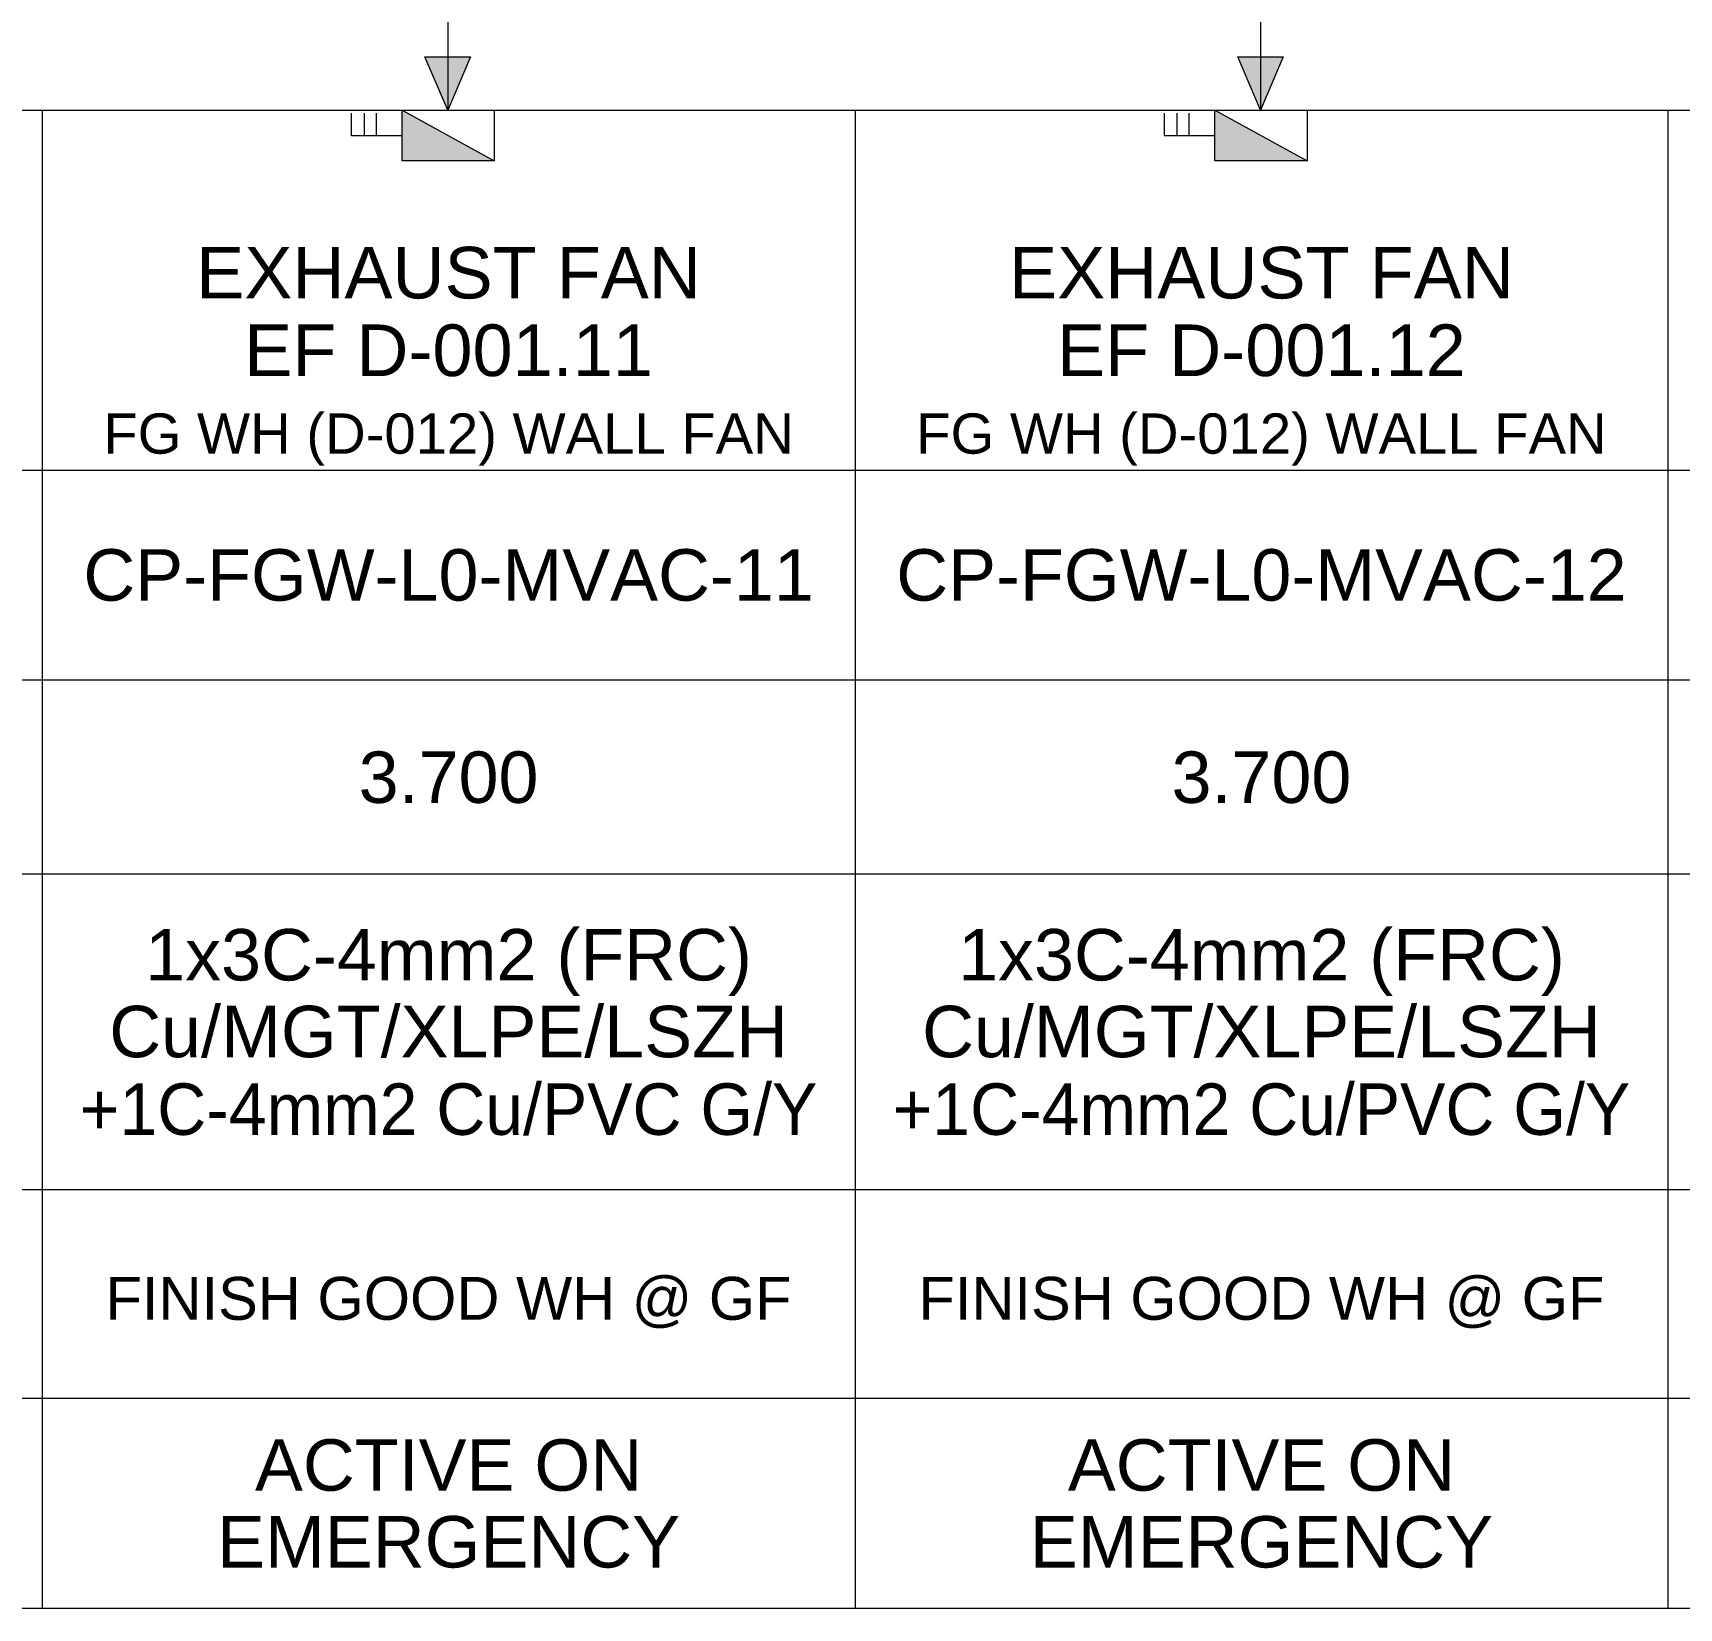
# Model space of a CAD drawing. Header units: millimetres. Extents: x -33055 to 42243, y -56860 to 24450.
# Drawn here: x 10946 to 17980, y 1815 to 8545 of the extents above; entities that cross this region are included whole.
import ezdxf
from ezdxf.enums import TextEntityAlignment as Align

# ---------------------------------------------------------------- set-up
doc = ezdxf.new("R2010")
doc.units = ezdxf.units.MM
for name, color, linetype in [('A-PATT-CONC', 7, 'Continuous'), ('E-SLD', 7, 'Continuous'), ('E-TABLE', 7, 'Continuous'), ('E-TEXT', 7, 'Continuous')]:
    doc.layers.add(name, color=color, linetype=linetype)
doc.styles.add('ARIAL', font='arial.ttf')

msp = doc.modelspace()

# ---------------------------------------------------------------- hatches: boundary and pattern name
at = {"layer": 'A-PATT-CONC'}
h = msp.add_hatch(color=7, dxfattribs=at)
h.dxf.hatch_style = 1
h.paths.add_polyline_path([(12523.5, 8214.9), (12917.2, 7999), (12523.5, 7999), (12523.5, 8214.9)])
h = msp.add_hatch(color=7, dxfattribs=at)
h.dxf.hatch_style = 1
h.paths.add_polyline_path([(15996.6, 8214.9), (16390.3, 7999), (15996.6, 7999), (15996.6, 8214.9)])
at = {"layer": 'E-SLD'}
h = msp.add_hatch(color=7, dxfattribs=at)
h.dxf.hatch_style = 1
h.paths.add_polyline_path([(12620.9, 8443.5), (12815.6, 8443.5), (12718.3, 8214.9), (12620.9, 8443.5)])
h = msp.add_hatch(color=7, dxfattribs=at)
h.dxf.hatch_style = 1
h.paths.add_polyline_path([(16094, 8443.5), (16288.7, 8443.5), (16191.4, 8214.9), (16094, 8443.5)])

# ---------------------------------------------------------------- linework, layer by layer
at = {"color": 7, "lineweight": 0}
for p, q in [((12362.7, 8104.8), (12362.7, 8202.2)), ((12413.5, 8104.8), (12413.5, 8202.2)), ((12523.5, 8214.9), (12917.2, 7999)), ((15835.8, 8104.8), (15835.8, 8202.2)), ((15886.6, 8104.8), (15886.6, 8202.2)), ((15996.6, 8214.9), (16390.3, 7999))]:
    msp.add_line(p, q, dxfattribs=at)
for points in [[(12523.5, 8104.8), (12307.6, 8104.8), (12307.6, 8202.2)], [(12917.2, 8214.9), (12917.2, 7999), (12523.5, 7999), (12523.5, 8214.9), (12917.2, 8214.9)], [(15996.6, 8104.8), (15780.7, 8104.8), (15780.7, 8202.2)], [(16390.3, 8214.9), (16390.3, 7999), (15996.6, 7999), (15996.6, 8214.9), (16390.3, 8214.9)]]:
    msp.add_lwpolyline(points, dxfattribs=at)
at = {"layer": 'A-PATT-CONC', "color": 7, "lineweight": 0}
for points in [[(12523.5, 8214.9), (12917.2, 7999), (12523.5, 7999), (12523.5, 8214.9)], [(15996.6, 8214.9), (16390.3, 7999), (15996.6, 7999), (15996.6, 8214.9)]]:
    msp.add_lwpolyline(points, dxfattribs=at)
at = {"layer": 'E-SLD', "color": 7, "lineweight": 0}
for p, q in [((12718.3, 10962.3), (12718.3, 8214.9)), ((16191.4, 10962.3), (16191.4, 8214.9))]:
    msp.add_line(p, q, dxfattribs=at)
for points in [[(12718.3, 8214.9), (12620.9, 8443.5), (12815.6, 8443.5), (12718.3, 8214.9)], [(12620.9, 8443.5), (12815.6, 8443.5), (12718.3, 8214.9), (12620.9, 8443.5)], [(16191.4, 8214.9), (16094, 8443.5), (16288.7, 8443.5), (16191.4, 8214.9)], [(16094, 8443.5), (16288.7, 8443.5), (16191.4, 8214.9), (16094, 8443.5)]]:
    msp.add_lwpolyline(points, dxfattribs=at)
at = {"layer": 'E-TABLE', "color": 7, "lineweight": 0}
for p, q in [((-32967, 8215), (35297, 8215)), ((10985.6, 8215), (10985.6, 1815)), ((14458.7, 8215), (14458.7, 1815)), ((17931.7, 8215), (17931.7, 1815)), ((-32967, 6677), (35297, 6677)), ((-32967, 5781), (35297, 5781)), ((-32967, 4952), (35297, 4952)), ((-32967, 3604), (35297, 3604)), ((-32967, 2712), (35297, 2712)), ((-32967, 1815), (35297, 1815))]:
    msp.add_line(p, q, dxfattribs=at)

# ---------------------------------------------------------------- texts
at = {"layer": 'E-TEXT', "color": 7, "style": 'ARIAL'}
for s, height, p in [('EXHAUST FAN', 220.51, (12722.1, 7410.5)), ('EXHAUST FAN', 220.51, (16195.2, 7410.5)), ('EF D-001.11', 220.51, (12722.1, 7078.9)), ('EF D-001.12', 220.51, (16195.2, 7078.9)), ('FG WH (D-012) WALL FAN', 172.01, (12722.1, 6747.3)), ('FG WH (D-012) WALL FAN', 172.01, (16195.2, 6747.3)), ('CP-FGW-L0-MVAC-11', 219.75, (12722.1, 6119.4)), ('CP-FGW-L0-MVAC-12', 219.75, (16195.2, 6119.4)), ('3.700', 219.75, (12722.1, 5255.1)), ('3.700', 219.75, (16195.2, 5255.1)), ('1x3C-4mm2 (FRC)', 219.75, (12722.1, 4496.6)), ('1x3C-4mm2 (FRC)', 219.75, (16195.2, 4496.6)), ('Cu/MGT/XLPE/LSZH', 219.75, (12722.1, 4168.5)), ('Cu/MGT/XLPE/LSZH', 219.75, (16195.2, 4168.5)), ('ACTIVE ON', 219.75, (12722.1, 2316.4)), ('ACTIVE ON', 219.75, (16195.2, 2316.4)), ('EMERGENCY', 219.75, (12722.1, 1988.3)), ('EMERGENCY', 219.75, (16195.2, 1988.3))]:
    msp.add_text(s, height=height, dxfattribs=at).set_placement(p, align=Align.CENTER)
for s, height, width, p in [('+1C-4mm2 Cu/PVC G/Y', 219.75, 0.94498, (12722.1, 3836.9)), ('+1C-4mm2 Cu/PVC G/Y', 219.75, 0.94498, (16195.2, 3836.9)), ('FINISH GOOD WH @ GF', 183.29, 0.994173, (12722.1, 3046.7)), ('FINISH GOOD WH @ GF', 183.29, 0.994173, (16195.2, 3046.7))]:
    msp.add_text(s, height=height, dxfattribs=dict(at, width=width)).set_placement(p, align=Align.CENTER)

doc.saveas('drawing.dxf')
